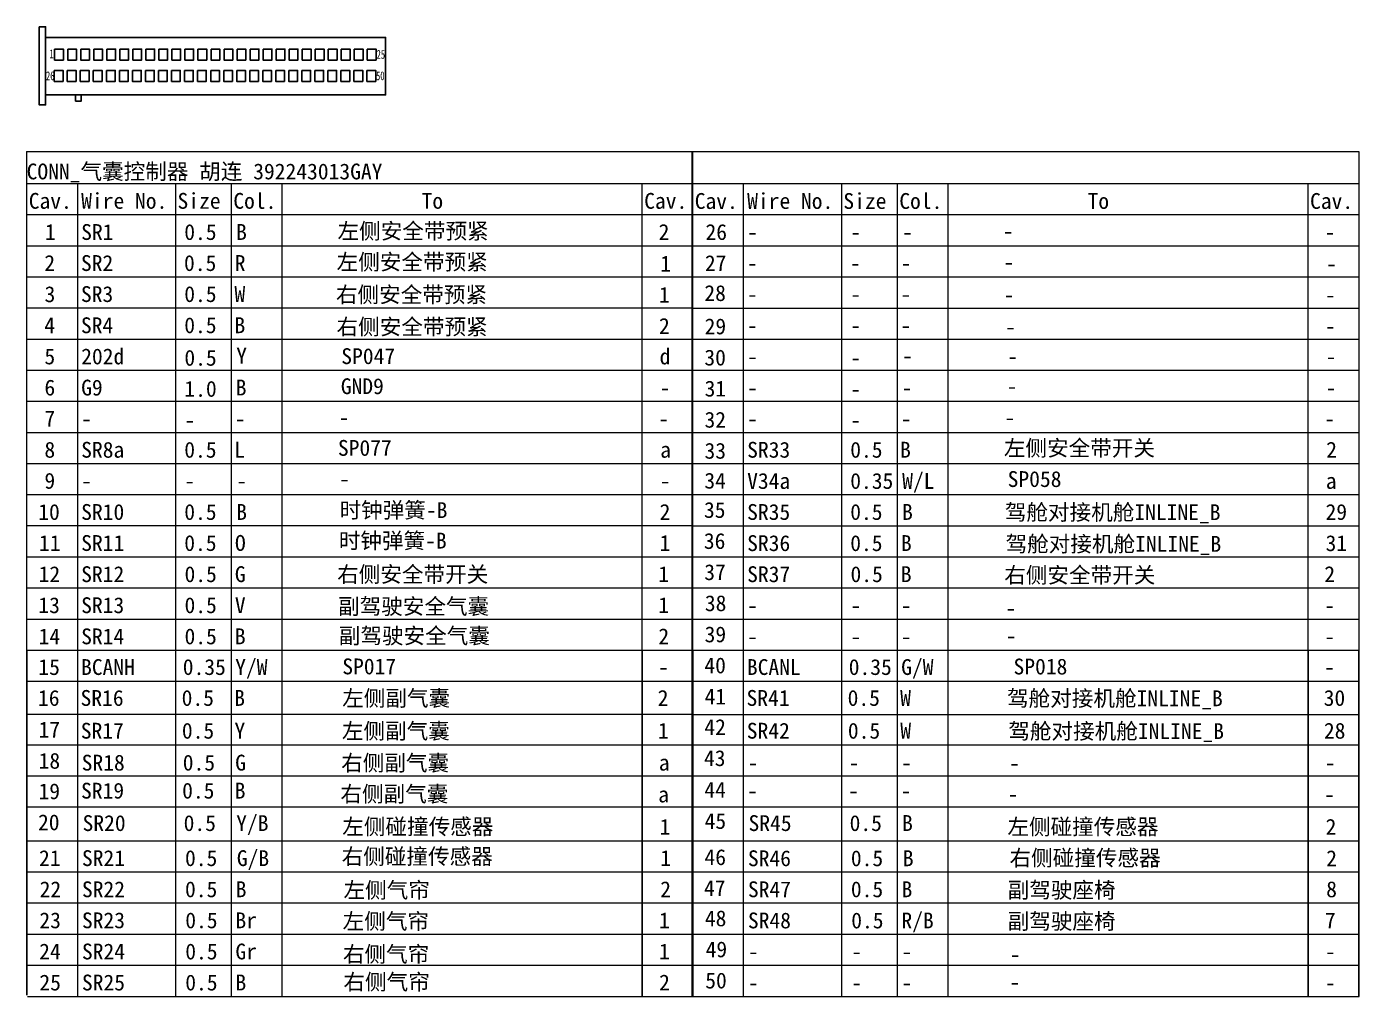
# Model space of a CAD drawing. Header units: millimetres. Extents: x 17 to 3784, y 12 to 1382.
# Drawn here: x 1308.1 to 1414.6, y 613.3 to 690.8 of the extents above; entities that cross this region are included whole.
import ezdxf

# ---------------------------------------------------------------- set-up
doc = ezdxf.new("R2010")
doc.units = ezdxf.units.MM
doc.styles.add('FangSong_GB2312_Style', font='simfang.ttf')
doc.styles.add('仿宋_GB2312', font='', dxfattribs={"width": 0.7})
doc.styles.get('仿宋_GB2312').set_extended_font_data('宋体')

# ---------------------------------------------------------------- blocks, each defined once
blk = doc.blocks.new('*U20')
blk.add_lwpolyline([(-0.35, 0.44), (0.35, 0.44), (0.35, -0.44), (-0.35, -0.44)], close=True)
blk = doc.blocks.new('*U21')
at = {"color": 0, "linetype": 'ByBlock', "lineweight": -2, "transparency": 16777216}
for p in [(0, 0), (1.04, 0), (2.08, 0), (3.12, 0), (4.17, 0), (5.21, 0), (6.25, 0), (7.29, 0), (8.33, 0), (9.37, 0), (10.41, 0), (11.45, 0), (12.5, 0), (13.54, 0), (14.58, 0), (15.62, 0), (16.66, 0), (17.7, 0), (18.74, 0), (19.79, 0), (20.83, 0), (21.87, 0), (22.91, 0), (23.95, 0), (24.99, 0)]:
    blk.add_blockref('*U20', p, dxfattribs=at)
blk = doc.blocks.new('*U22')
blk.add_lwpolyline([(-0.35, 0.44), (0.35, 0.44), (0.35, -0.44), (-0.35, -0.44)], close=True)
blk = doc.blocks.new('*U23')
at = {"color": 0, "linetype": 'ByBlock', "lineweight": -2, "transparency": 16777216}
for p in [(0, 0), (1.04, 0), (2.08, 0), (3.12, 0), (4.17, 0), (5.21, 0), (6.25, 0), (7.29, 0), (8.33, 0), (9.37, 0), (10.41, 0), (11.45, 0), (12.5, 0), (13.54, 0), (14.58, 0), (15.62, 0), (16.66, 0), (17.7, 0), (18.74, 0), (19.79, 0), (20.83, 0), (21.87, 0), (22.91, 0), (23.95, 0), (24.99, 0)]:
    blk.add_blockref('*U22', p, dxfattribs=at)

msp = doc.modelspace()

# ---------------------------------------------------------------- linework, layer by layer
for p, q in [((1308.1, 640.98), (1308.1, 613.44)), ((1357.29, 641.02), (1357.29, 613.35)), ((1361.32, 640.98), (1361.32, 613.35)), ((1361.33, 641.02), (1361.33, 613.35)), ((1410.51, 641.02), (1410.51, 613.35)), ((1414.56, 641.01), (1414.56, 613.35))]:
    msp.add_line(p, q)
for points in [[(1309.1, 690.83), (1309.6, 690.83), (1309.6, 684.58), (1309.1, 684.58)], [(1309.6, 689.97), (1336.78, 689.97), (1336.78, 685.38), (1309.6, 685.38)], [(1312, 685.38), (1312.45, 685.38), (1312.45, 684.88), (1312, 684.88)]]:
    msp.add_lwpolyline(points, close=True)
at = {"color": 7, "linetype": 'Continuous', "lineweight": 13}
for points in [[(1308.09, 680.85), (1361.33, 680.85)], [(1308.09, 680.85), (1308.09, 641.02)], [(1361.27, 680.82), (1361.27, 613.35)], [(1361.32, 680.85), (1414.56, 680.85)], [(1361.32, 680.83), (1361.32, 641.01)], [(1414.56, 680.85), (1414.56, 641.01)], [(1308.09, 678.3), (1361.33, 678.3)], [(1312.15, 678.3), (1312.15, 613.35)], [(1319.99, 678.3), (1319.99, 613.35)], [(1324.44, 678.3), (1324.44, 613.35)], [(1328.5, 678.3), (1328.5, 613.35)], [(1357.27, 678.3), (1357.27, 641.02)], [(1361.32, 678.29), (1414.56, 678.29)], [(1365.37, 678.29), (1365.37, 613.35)], [(1373.22, 678.29), (1373.22, 613.35)], [(1377.67, 678.29), (1377.67, 613.35)], [(1381.73, 678.29), (1381.73, 613.35)], [(1410.5, 678.29), (1410.5, 641.01)], [(1308.09, 675.81), (1361.33, 675.81)], [(1361.32, 675.81), (1414.56, 675.81)], [(1308.09, 673.33), (1361.33, 673.33)], [(1361.32, 673.32), (1414.56, 673.32)], [(1308.09, 670.84), (1361.33, 670.84)], [(1361.32, 670.84), (1414.56, 670.84)], [(1308.09, 668.36), (1361.33, 668.36)], [(1361.32, 668.35), (1414.56, 668.35)], [(1308.09, 665.87), (1361.33, 665.87)], [(1361.32, 665.87), (1414.56, 665.87)], [(1308.09, 663.39), (1361.33, 663.39)], [(1361.32, 663.38), (1414.56, 663.38)], [(1308.09, 660.9), (1361.33, 660.9)], [(1361.32, 660.9), (1414.56, 660.9)], [(1308.09, 658.41), (1361.33, 658.41)], [(1361.32, 658.41), (1414.56, 658.41)], [(1308.09, 655.93), (1361.33, 655.93)], [(1361.32, 655.92), (1414.56, 655.92)], [(1308.09, 653.44), (1361.33, 653.44)], [(1361.32, 653.44), (1414.56, 653.44)], [(1308.09, 650.96), (1361.33, 650.96)], [(1361.32, 650.95), (1414.56, 650.95)], [(1308.09, 648.47), (1361.33, 648.47)], [(1361.32, 648.47), (1414.56, 648.47)], [(1308.09, 645.99), (1361.33, 645.99)], [(1361.32, 645.98), (1414.56, 645.98)], [(1308.09, 643.5), (1361.33, 643.5)], [(1361.32, 643.5), (1414.56, 643.5)], [(1308.09, 641.02), (1361.33, 641.02)], [(1361.32, 641.01), (1414.56, 641.01)], [(1308.1, 638.54), (1361.33, 638.54)], [(1361.33, 638.54), (1414.56, 638.54)], [(1308.1, 635.89), (1361.34, 635.89)], [(1361.33, 635.88), (1414.56, 635.88)], [(1308.11, 633.45), (1361.34, 633.45)], [(1361.33, 633.44), (1414.57, 633.44)], [(1308.11, 630.96), (1361.34, 630.96)], [(1361.33, 630.96), (1414.57, 630.96)], [(1308.11, 628.49), (1361.35, 628.49)], [(1361.34, 628.48), (1414.58, 628.48)], [(1308.15, 625.78), (1361.38, 625.78)], [(1361.37, 625.78), (1414.61, 625.78)], [(1308.15, 623.3), (1361.38, 623.3)], [(1361.37, 623.29), (1414.61, 623.29)], [(1308.15, 620.81), (1361.38, 620.81)], [(1361.37, 620.81), (1414.61, 620.81)], [(1308.15, 618.32), (1361.38, 618.32)], [(1361.37, 618.32), (1414.61, 618.32)], [(1308.15, 615.84), (1361.38, 615.84)], [(1361.37, 615.83), (1414.61, 615.83)], [(1308.15, 613.35), (1361.38, 613.35)], [(1361.37, 613.35), (1414.61, 613.35)]]:
    msp.add_lwpolyline(points, dxfattribs=at)

# ---------------------------------------------------------------- block references
for name, p in [('*U23', (1310.68, 688.6)), ('*U21', (1310.65, 686.89))]:
    msp.add_blockref(name, p)

# ---------------------------------------------------------------- texts
at = {"color": 7, "linetype": 'Continuous', "style": 'FangSong_GB2312_Style'}
for s, height, p in [('CONN_气囊控制器 胡连 392243013GAY', 1.2655, (1308.09, 678.63)), ('Cav.', 1.265, (1308.26, 676.28)), ('Wire No.', 1.265, (1312.45, 676.28)), ('Size', 1.265, (1320.15, 676.28)), ('Col.', 1.265, (1324.61, 676.28)), ('To', 1.265, (1339.66, 676.28)), ('Cav.', 1.265, (1357.45, 676.28)), ('Cav.', 1.265, (1361.49, 676.27)), ('Wire No.', 1.265, (1365.68, 676.27)), ('Size', 1.265, (1373.37, 676.27)), ('Col.', 1.265, (1377.84, 676.27)), ('To', 1.265, (1392.89, 676.27)), ('Cav.', 1.265, (1410.67, 676.27)), ('1', 1.27, (1309.55, 673.79)), ('SR1', 1.265, (1312.45, 673.79)), ('0.5', 1.265, (1320.69, 673.79)), ('B', 1.27, (1324.83, 673.79)), ('左侧安全带预紧', 1.265, (1332.94, 673.87)), ('2', 1.27, (1358.6, 673.79)), ('26', 1.265, (1362.35, 673.79)), ('-', 1.27, (1365.68, 673.79)), ('-', 1.27, (1373.92, 673.79)), ('-', 1.27, (1378.06, 673.79)), ('-', 1.27, (1386.11, 673.86)), ('-', 1.27, (1411.83, 673.79)), ('2', 1.27, (1309.5, 671.31)), ('SR2', 1.265, (1312.43, 671.31)), ('0.5', 1.265, (1320.67, 671.31)), ('R', 1.27, (1324.72, 671.31)), ('左侧安全带预紧', 1.265, (1332.87, 671.4)), ('1', 1.27, (1358.73, 671.26)), ('27', 1.265, (1362.3, 671.3)), ('-', 1.27, (1365.66, 671.31)), ('-', 1.27, (1373.89, 671.31)), ('-', 1.27, (1377.95, 671.31)), ('-', 1.27, (1386.17, 671.39)), ('-', 1.27, (1411.96, 671.25)), ('3', 1.27, (1309.52, 668.82)), ('SR3', 1.265, (1312.43, 668.83)), ('0.5', 1.265, (1320.69, 668.83)), ('W', 1.27, (1324.7, 668.83)), ('右侧安全带预紧', 1.265, (1332.81, 668.79)), ('28', 1.265, (1362.26, 668.91)), ('1', 1.27, (1358.63, 668.77)), ('-', 1.27, (1365.66, 668.82)), ('-', 1.27, (1373.92, 668.82)), ('-', 1.27, (1377.93, 668.82)), ('-', 1.27, (1386.18, 668.78)), ('-', 1.27, (1411.86, 668.77)), ('4', 1.27, (1309.5, 666.34)), ('SR4', 1.265, (1312.43, 666.34)), ('0.5', 1.265, (1320.69, 666.34)), ('B', 1.27, (1324.7, 666.34)), ('右侧安全带预紧', 1.265, (1332.86, 666.22)), ('2', 1.27, (1358.63, 666.28)), ('29', 1.265, (1362.28, 666.25)), ('-', 1.27, (1365.66, 666.33)), ('-', 1.27, (1373.92, 666.33)), ('-', 1.27, (1377.93, 666.33)), ('-', 1.27, (1411.86, 666.28)), ('-', 1.27, (1386.3, 666.21)), ('5', 1.27, (1309.51, 663.85)), ('202d', 1.265, (1312.45, 663.85)), ('0.5', 1.265, (1320.7, 663.74)), ('Y', 1.27, (1324.84, 663.91)), ('SP047', 1.265, (1333.24, 663.87)), ('d', 1.27, (1358.68, 663.85)), ('30', 1.265, (1362.26, 663.76)), ('- ', 1.265, (1365.68, 663.84)), ('-', 1.27, (1373.92, 663.74)), ('-', 1.27, (1378.07, 663.91)), ('-', 1.27, (1386.47, 663.86)), ('-', 1.27, (1411.91, 663.84)), ('6', 1.27, (1309.51, 661.36)), ('G9', 1.265, (1312.45, 661.36)), ('B', 1.27, (1324.8, 661.36)), ('GND9', 1.265, (1333.2, 661.47)), ('1.0', 1.265, (1320.7, 661.26)), ('-', 1.27, (1358.68, 661.36)), ('31', 1.265, (1362.28, 661.28)), ('-', 1.27, (1365.68, 661.36)), ('-', 1.27, (1373.92, 661.25)), ('-', 1.27, (1378.03, 661.36)), ('-', 1.27, (1386.42, 661.47)), ('-', 1.27, (1411.91, 661.36)), ('7', 1.27, (1309.51, 658.88)), ('-', 1.27, (1312.45, 658.88)), ('-', 1.27, (1324.73, 658.88)), ('-', 1.27, (1333.03, 658.98)), ('-', 1.27, (1358.58, 658.88)), ('32', 1.265, (1362.27, 658.79)), ('-', 1.27, (1365.68, 658.87)), ('-', 1.27, (1377.96, 658.87)), ('-', 1.27, (1386.25, 658.97)), ('-', 1.27, (1411.81, 658.87)), ('-', 1.27, (1320.7, 658.77)), ('-', 1.27, (1373.92, 658.76)), ('8', 1.27, (1309.51, 656.39)), ('SR8a', 1.265, (1312.45, 656.39)), ('0.5', 1.265, (1320.69, 656.39)), ('L', 1.27, (1324.67, 656.39)), ('SP077', 1.265, (1332.97, 656.54)), ('a', 1.27, (1358.73, 656.39)), ('33', 1.265, (1362.27, 656.31)), ('SR33', 1.265, (1365.68, 656.39)), ('0.5', 1.265, (1373.92, 656.39)), ('B', 1.27, (1377.9, 656.39)), ('左侧安全带开关', 1.265, (1386.2, 656.53)), ('2', 1.27, (1411.96, 656.39)), ('9', 1.27, (1309.51, 653.91)), ('34', 1.265, (1362.26, 653.92)), ('V34a ', 1.265, (1365.68, 653.9)), ('0.35', 1.265, (1373.92, 653.9)), ('W/L', 1.265, (1378.07, 653.9)), ('SP058', 1.265, (1386.5, 654.05)), ('-', 1.27, (1312.45, 653.91)), ('-', 1.27, (1320.69, 653.91)), ('-', 1.27, (1324.84, 653.91)), ('-', 1.27, (1333.07, 654.07)), ('-', 1.27, (1358.7, 653.91)), ('a', 1.27, (1411.93, 653.9)), ('时钟弹簧-B', 1.265, (1333.1, 651.57)), ('10', 1.265, (1309.02, 651.42)), ('SR10', 1.265, (1312.45, 651.42)), ('0.5', 1.265, (1320.69, 651.42)), ('B', 1.27, (1324.84, 651.42)), ('2', 1.27, (1358.68, 651.42)), ('35', 1.265, (1362.23, 651.58)), ('SR35', 1.265, (1365.68, 651.42)), ('0.5', 1.265, (1373.92, 651.42)), ('B', 1.27, (1378.06, 651.42)), ('驾舱对接机舱INLINE_B', 1.2655, (1386.27, 651.4)), ('11', 1.265, (1309.08, 648.94)), ('SR11', 1.265, (1312.45, 648.94)), ('0.5', 1.265, (1320.69, 648.94)), ('O', 1.27, (1324.74, 648.94)), ('时钟弹簧-B', 1.265, (1333.04, 649.13)), ('1', 1.27, (1358.68, 648.94)), ('36', 1.265, (1362.22, 649.1)), ('SR36', 1.265, (1365.68, 648.93)), ('0.5', 1.265, (1373.92, 648.93)), ('B', 1.27, (1377.97, 648.93)), ('驾舱对接机舱INLINE_B', 1.2655, (1386.33, 648.87)), ('12', 1.265, (1309.05, 646.45)), ('SR12', 1.265, (1312.45, 646.45)), ('0.5', 1.265, (1320.71, 646.45)), ('G', 1.27, (1324.73, 646.45)), ('右侧安全带开关', 1.265, (1332.91, 646.44)), ('1', 1.27, (1358.58, 646.45)), ('37', 1.265, (1362.25, 646.61)), ('SR37', 1.265, (1365.68, 646.45)), ('0.5', 1.265, (1373.94, 646.45)), ('B', 1.27, (1377.96, 646.45)), ('右侧安全带开关', 1.265, (1386.23, 646.38)), ('2', 1.27, (1411.81, 646.45)), ('13', 1.265, (1309.03, 643.97)), ('SR13', 1.265, (1312.45, 643.97)), ('0.5', 1.265, (1320.71, 643.97)), ('V', 1.27, (1324.73, 643.97)), ('副驾驶安全气囊', 1.265, (1332.98, 643.88)), ('1', 1.27, (1358.58, 643.97)), ('38', 1.265, (1362.3, 644.13)), ('-', 1.27, (1365.68, 643.96)), ('-', 1.27, (1373.94, 643.96)), ('-', 1.27, (1377.96, 643.96)), ('-', 1.27, (1411.81, 643.96)), ('-', 1.27, (1386.33, 643.74)), ('14', 1.265, (1309.05, 641.48)), ('SR14', 1.265, (1312.45, 641.48)), ('0.5', 1.265, (1320.71, 641.48)), ('B', 1.27, (1324.73, 641.48)), ('副驾驶安全气囊', 1.265, (1333.04, 641.53)), ('2', 1.27, (1358.58, 641.48)), ('39', 1.265, (1362.28, 641.64)), ('-', 1.27, (1365.68, 641.47)), ('-', 1.27, (1373.94, 641.47)), ('-', 1.27, (1377.96, 641.47)), ('-', 1.27, (1386.35, 641.53)), ('-', 1.27, (1411.81, 641.47)), ('15', 1.265, (1309.03, 639.03)), ('BCANH', 1.265, (1312.44, 639.03)), ('0.35', 1.265, (1320.57, 639.03)), ('Y/W', 1.265, (1324.76, 639.03)), ('SP017', 1.265, (1333.32, 639.08)), ('40', 1.265, (1362.26, 639.16)), ('BCANL ', 1.265, (1365.66, 639.03)), ('0.35', 1.265, (1373.8, 639.03)), ('G/W', 1.265, (1377.99, 639.03)), ('SP018', 1.265, (1386.97, 639.07)), ('-', 1.27, (1358.56, 639.03)), ('-', 1.27, (1411.79, 639.03)), ('16', 1.265, (1309, 636.56)), ('SR16', 1.265, (1312.4, 636.56)), ('0.5', 1.265, (1320.48, 636.56)), ('B', 1.27, (1324.68, 636.56)), ('左侧副气囊', 1.265, (1333.31, 636.54)), ('2', 1.27, (1358.53, 636.56)), ('41', 1.265, (1362.28, 636.67)), ('SR41', 1.265, (1365.63, 636.56)), ('0.5', 1.265, (1373.71, 636.56)), ('W', 1.27, (1377.91, 636.56)), ('驾舱对接机舱INLINE_B', 1.2655, (1386.45, 636.53)), ('17', 1.265, (1309.04, 634.03)), ('SR17', 1.265, (1312.42, 633.94)), ('0.5', 1.265, (1320.5, 633.94)), ('Y', 1.27, (1324.7, 633.94)), ('左侧副气囊', 1.265, (1333.29, 633.92)), ('1', 1.27, (1358.55, 633.94)), ('42', 1.265, (1362.26, 634.23)), ('SR42', 1.265, (1365.65, 633.94)), ('0.5', 1.265, (1373.73, 633.94)), ('W', 1.27, (1377.92, 633.94)), ('驾舱对接机舱INLINE_B', 1.2655, (1386.55, 633.91)), ('18', 1.265, (1309.05, 631.54)), ('右侧副气囊', 1.265, (1333.23, 631.37)), ('43', 1.265, (1362.23, 631.75)), ('SR18', 1.265, (1312.49, 631.39)), ('0.5', 1.265, (1320.57, 631.39)), ('G', 1.27, (1324.76, 631.39)), ('a', 1.27, (1358.62, 631.39)), ('-', 1.27, (1365.71, 631.39)), ('-', 1.27, (1373.79, 631.39)), ('-', 1.27, (1377.99, 631.39)), ('-', 1.27, (1386.62, 631.37)), ('-', 1.27, (1411.84, 631.39)), ('19', 1.265, (1309.04, 629.1)), ('SR19', 1.265, (1312.44, 629.15)), ('0.5', 1.265, (1320.52, 629.15)), ('B', 1.27, (1324.72, 629.15)), ('右侧副气囊', 1.265, (1333.17, 628.89)), ('a', 1.27, (1358.57, 628.85)), ('44', 1.265, (1362.26, 629.22)), ('-', 1.27, (1365.67, 629.14)), ('-', 1.27, (1373.75, 629.14)), ('-', 1.27, (1377.94, 629.14)), ('-', 1.27, (1386.5, 628.89)), ('-', 1.27, (1411.79, 628.85)), ('20', 1.265, (1309, 626.62)), ('SR20', 1.265, (1312.56, 626.56)), ('0.5', 1.265, (1320.64, 626.56)), ('Y/B', 1.265, (1324.84, 626.56)), ('左侧碰撞传感器', 1.265, (1333.32, 626.28)), ('1', 1.27, (1358.69, 626.26)), ('45', 1.265, (1362.28, 626.73)), ('SR45', 1.265, (1365.79, 626.56)), ('0.5', 1.265, (1373.87, 626.56)), ('B', 1.27, (1378.06, 626.56)), ('左侧碰撞传感器', 1.265, (1386.48, 626.27)), ('2', 1.27, (1411.91, 626.26)), ('右侧碰撞传感器', 1.265, (1333.27, 623.9)), ('21', 1.265, (1309.08, 623.76)), ('SR21', 1.265, (1312.51, 623.76)), ('0.5', 1.265, (1320.75, 623.76)), ('G/B', 1.265, (1324.89, 623.76)), ('1', 1.27, (1358.73, 623.76)), ('46', 1.265, (1362.27, 623.84)), ('SR46', 1.265, (1365.74, 623.75)), ('0.5', 1.265, (1373.97, 623.75)), ('B', 1.27, (1378.12, 623.75)), ('右侧碰撞传感器', 1.265, (1386.65, 623.78)), ('2', 1.27, (1411.96, 623.75)), ('22', 1.265, (1309.13, 621.27)), ('SR22', 1.265, (1312.51, 621.27)), ('0.5', 1.265, (1320.75, 621.27)), ('B', 1.27, (1324.8, 621.27)), ('左侧气帘', 1.265, (1333.42, 621.21)), ('2', 1.27, (1358.73, 621.27)), ('47', 1.265, (1362.23, 621.37)), ('SR47', 1.265, (1365.74, 621.27)), ('0.5', 1.265, (1373.97, 621.27)), ('B', 1.27, (1378.02, 621.27)), ('副驾驶座椅', 1.265, (1386.5, 621.21)), ('8', 1.27, (1411.96, 621.27)), ('23', 1.265, (1309.11, 618.79)), ('SR23', 1.265, (1312.51, 618.79)), ('0.5', 1.265, (1320.77, 618.79)), ('Br', 1.265, (1324.78, 618.79)), ('左侧气帘', 1.265, (1333.35, 618.72)), ('1', 1.27, (1358.64, 618.79)), ('48', 1.265, (1362.3, 618.95)), ('SR48', 1.265, (1365.74, 618.78)), ('0.5', 1.265, (1374, 618.78)), ('R/B', 1.265, (1378.01, 618.78)), ('副驾驶座椅', 1.265, (1386.5, 618.72)), ('7', 1.27, (1411.86, 618.78)), ('24', 1.265, (1309.09, 616.3)), ('SR24', 1.265, (1312.51, 616.3)), ('0.5', 1.265, (1320.77, 616.3)), ('Gr', 1.265, (1324.78, 616.3)), ('右侧气帘', 1.265, (1333.37, 616.09)), ('1', 1.27, (1358.64, 616.3)), ('49', 1.265, (1362.36, 616.47)), ('-', 1.27, (1365.74, 616.3)), ('-', 1.27, (1374, 616.3)), ('-', 1.27, (1378.01, 616.3)), ('-', 1.27, (1411.86, 616.3)), ('-', 1.27, (1386.67, 616.08)), ('25', 1.265, (1309.11, 613.82)), ('SR25', 1.265, (1312.51, 613.82)), ('0.5', 1.265, (1320.77, 613.82)), ('B', 1.27, (1324.78, 613.82)), ('右侧气帘', 1.265, (1333.41, 613.87)), ('2', 1.27, (1358.64, 613.82)), ('50', 1.265, (1362.33, 613.98)), ('-', 1.27, (1365.74, 613.81)), ('-', 1.27, (1374, 613.81)), ('-', 1.27, (1378.01, 613.81)), ('-', 1.27, (1386.64, 613.86)), ('-', 1.27, (1411.86, 613.81))]:
    msp.add_text(s, height=height, dxfattribs=at).set_placement(p)
at = {"color": 1, "linetype": 'Continuous', "style": 'FangSong_GB2312_Style'}
for s, p in [('29', (1411.91, 651.42)), ('31', (1411.91, 648.93)), ('30', (1411.76, 636.56)), ('28', (1411.78, 633.94))]:
    msp.add_text(s, height=1.265, dxfattribs=at).set_placement(p)
at = {"color": 0, "char_height": 0.706, "width": 0.2005, "attachment_point": 1, "style": '仿宋_GB2312'}
for s, insert in [('1', (1309.91, 689.01)), ('25', (1336.07, 688.97)), ('26', (1309.64, 687.26)), ('50', (1336.02, 687.26))]:
    msp.add_mtext(s, dxfattribs=dict(at, insert=insert))

doc.saveas('drawing.dxf')
